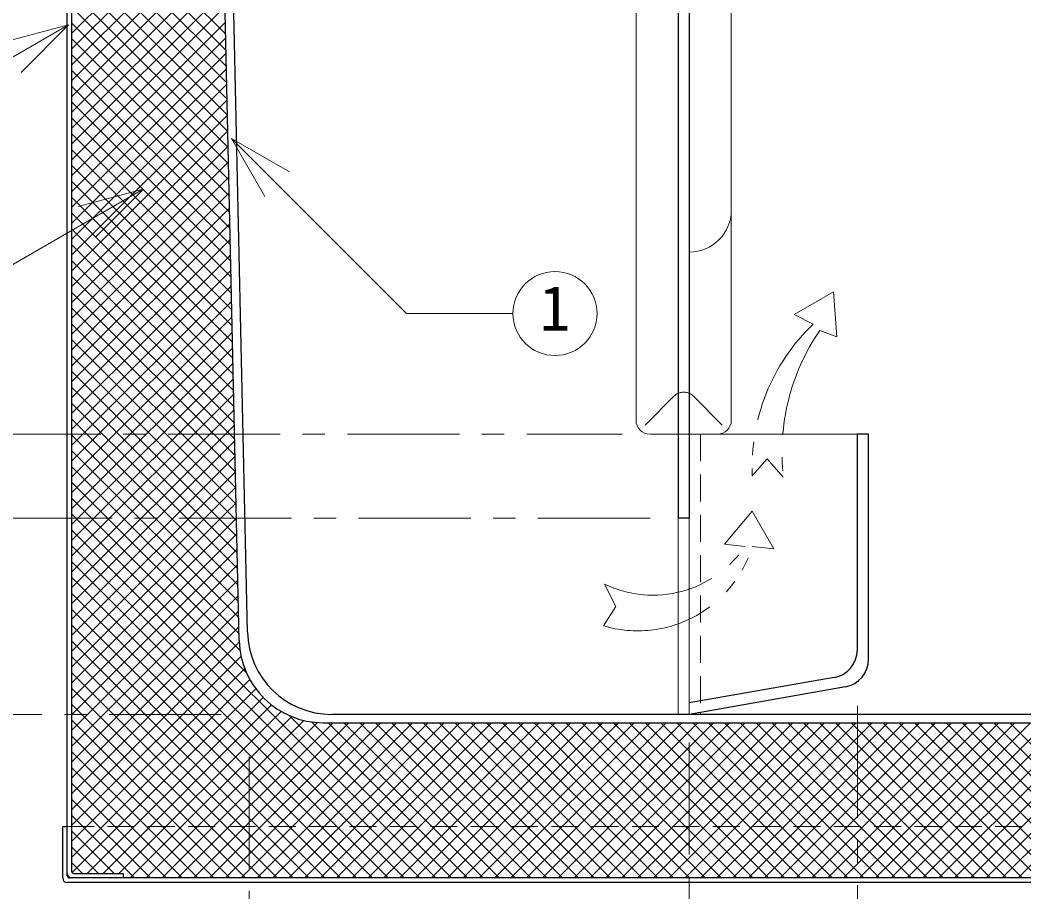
# Model space of a CAD drawing. Units: millimetres at full size, sheet at 1:8; details may follow other scales. Extents: x -1685 to 1555, y -1115 to 1133.
# Drawn here: x -1321.4 to -963.1, y -704.4 to -393.1 of the extents above; entities that cross this region are included whole.
import ezdxf
from ezdxf.enums import TextEntityAlignment as Align

# ---------------------------------------------------------------- set-up
doc = ezdxf.new("R2010")
doc.units = ezdxf.units.MM
doc.header["$LTSCALE"] = 8
for name, pattern in [('CHAIN1', [8, 5, -1, 1, -1]), ('DASHED1', [1.8, 1.2, -0.6]), ('DOUBLE_CHAIN1', [8.8, 5, -1, 0.6, -0.6, 0.6, -1])]:
    doc.linetypes.add(name, pattern=pattern)
doc.layers.add('0-0_ﾚｲﾔ1', color=4, linetype='Continuous', lineweight=9)
doc.styles.add('ＭＳ ゴシック', font='')
doc.styles.get('ＭＳ ゴシック').set_extended_font_data('MS Gothic')

msp = doc.modelspace()

# ---------------------------------------------------------------- linework, layer by layer
at = {"layer": '0-0_ﾚｲﾔ1', "color": 5, "lineweight": 25}
for p, q in [((-1086.576, -142.482), (-1086.576, -570.982)), ((-1082.576, -147.982), (-1082.576, -570.982)), ((-1240.228, -611.648), (-1249.468, -195.871)), ((-1304.576, -698.582), (-1304.576, -198.382)), ((-1302.976, -197.582), (-1302.976, -696.982)), ((-1243.162, -614.648), (-1250.355, -290.982)), ((-1022.576, -617.949), (-1022.576, -540.982)), ((-1082.576, -570.982), (-1086.576, -570.982)), ((-1030.84, -627.798), (-1082.576, -636.92)), ((-1026.84, -631.154), (-1082.576, -640.982)), ((-688.917, -640.982), (-1210.17, -640.982)), ((-1213.17, -643.982), (-685.983, -643.982)), ((-1306.176, -699.382), (-1306.176, -680.982)), ((-1306.176, -680.982), (-1304.576, -680.982)), ((-594.576, -700.982), (-1304.576, -700.982)), ((-595.376, -699.382), (-1303.776, -699.382))]:
    msp.add_line(p, q, dxfattribs=at)
at = {"layer": '0-0_ﾚｲﾔ1', "color": 7, "lineweight": 18}
for p, q in [((-1067.576, -460.982), (-1067.576, -144.982)), ((-1304.141, -394.825), (-1379.505, -438.336)), ((-1304.141, -394.825), (-1327.324, -401.037)), ((-1304.047, -394.88), (-1321.017, -411.85)), ((-1245.985, -435.364), (-1233.985, -456.148)), ((-1245.985, -435.364), (-1225.2, -447.364)), ((-1245.985, -435.364), (-1183.45, -497.898)), ((-1277.507, -453.518), (-1372.284, -508.238)), ((-1277.507, -453.518), (-1300.689, -459.73)), ((-1277.412, -453.573), (-1294.382, -470.543)), ((-1145.494, -497.898), (-1183.45, -497.898)), ((-1022.576, -540.982), (-1082.576, -540.982)), ((-1086.576, -640.982), (-1086.576, -570.982)), ((-1082.576, -570.982), (-1082.576, -640.982)), ((-1078.576, -640.277), (-1078.576, -640.982))]:
    msp.add_line(p, q, dxfattribs=at)
at = {"layer": '0-0_ﾚｲﾔ1'}
for p, q in [((-1101.576, -535.982), (-1101.576, -190.982)), ((-1302.976, -343.168), (-1247.973, -398.172)), ((-1302.976, -397.88), (-1249.175, -344.078)), ((-1302.976, -348.825), (-1247.844, -403.957)), ((-1302.976, -403.536), (-1249.052, -349.612)), ((-1302.976, -354.482), (-1247.716, -409.743)), ((-1302.976, -409.193), (-1248.929, -355.146)), ((-1302.976, -360.139), (-1247.587, -415.528)), ((-1302.976, -414.85), (-1248.806, -360.68)), ((-1302.976, -365.796), (-1247.459, -421.313)), ((-1302.976, -420.507), (-1248.683, -366.214)), ((-1302.976, -371.453), (-1247.33, -427.099)), ((-1302.976, -426.164), (-1248.56, -371.748)), ((-1302.976, -377.109), (-1247.201, -432.884)), ((-1302.976, -431.821), (-1248.437, -377.281)), ((-1302.976, -382.766), (-1247.073, -438.67)), ((-1302.976, -437.478), (-1248.314, -382.815)), ((-1302.976, -443.134), (-1248.191, -388.349)), ((-1302.976, -388.423), (-1246.944, -444.455)), ((-1302.976, -448.791), (-1248.068, -393.883)), ((-1302.976, -394.08), (-1246.816, -450.241)), ((-1302.976, -454.448), (-1247.945, -399.417)), ((-1302.976, -399.737), (-1246.687, -456.026)), ((-1302.976, -460.105), (-1247.822, -404.951)), ((-1302.976, -405.394), (-1246.559, -461.811)), ((-1302.976, -465.762), (-1247.699, -410.485)), ((-1302.976, -411.051), (-1246.43, -467.597)), ((-1302.976, -471.419), (-1247.576, -416.019)), ((-1302.976, -416.707), (-1246.301, -473.382)), ((-1302.976, -477.076), (-1247.453, -421.552)), ((-1302.976, -422.364), (-1246.173, -479.168)), ((-1302.976, -482.732), (-1247.33, -427.086)), ((-1302.976, -428.021), (-1246.044, -484.953)), ((-1302.976, -488.389), (-1247.207, -432.62)), ((-1302.976, -433.678), (-1245.916, -490.739)), ((-1302.976, -494.046), (-1247.084, -438.154)), ((-1302.976, -439.335), (-1245.787, -496.524)), ((-1302.976, -499.703), (-1246.961, -443.688)), ((-1302.976, -444.992), (-1245.659, -502.309)), ((-1302.976, -505.36), (-1246.838, -449.222)), ((-1302.976, -450.649), (-1245.53, -508.095)), ((-1302.976, -511.017), (-1246.715, -454.756)), ((-1302.976, -456.305), (-1245.401, -513.88)), ((-1302.976, -516.674), (-1246.592, -460.29)), ((-1302.976, -461.962), (-1245.273, -519.666)), ((-1067.576, -535.982), (-1067.576, -460.982)), ((-1302.976, -522.33), (-1246.469, -465.824)), ((-1302.976, -467.619), (-1245.144, -525.451)), ((-1302.976, -527.987), (-1246.346, -471.357)), ((-1302.976, -473.276), (-1245.016, -531.236)), ((-1302.976, -533.644), (-1246.223, -476.891)), ((-1302.976, -478.933), (-1244.887, -537.022)), ((-1302.976, -539.301), (-1246.1, -482.425)), ((-1302.976, -484.59), (-1244.759, -542.807)), ((-1302.976, -544.958), (-1245.978, -487.959)), ((-1302.976, -490.247), (-1244.63, -548.593)), ((-1302.976, -550.615), (-1245.855, -493.493)), ((-1302.976, -495.903), (-1244.502, -554.378)), ((-1302.976, -556.272), (-1245.732, -499.027)), ((-1302.976, -501.56), (-1244.373, -560.164)), ((-1302.976, -561.928), (-1245.609, -504.561)), ((-1302.976, -507.217), (-1244.244, -565.949)), ((-1302.976, -567.585), (-1245.486, -510.095)), ((-1302.976, -512.874), (-1244.116, -571.734)), ((-1302.976, -573.242), (-1245.363, -515.628)), ((-1302.976, -518.531), (-1243.987, -577.52)), ((-1302.976, -578.899), (-1245.24, -521.162)), ((-1302.976, -524.188), (-1243.859, -583.305)), ((-1302.976, -584.556), (-1245.117, -526.696)), ((-1302.976, -529.845), (-1243.73, -589.091)), ((-1098.369, -537.79), (-1088.086, -527.421)), ((-1070.783, -537.79), (-1081.066, -527.421)), ((-1302.976, -590.213), (-1244.994, -532.23)), ((-1302.976, -535.501), (-1243.602, -594.876)), ((-1302.976, -595.869), (-1244.871, -537.764)), ((-1302.976, -541.158), (-1243.473, -600.661)), ((-1302.976, -601.526), (-1244.748, -543.298)), ((-1096.576, -540.982), (-1086.576, -540.982)), ((-1302.976, -546.815), (-1243.344, -606.447)), ((-1302.976, -607.183), (-1244.625, -548.832)), ((-1302.976, -552.472), (-1243.216, -612.232)), ((-1302.976, -612.84), (-1244.502, -554.366)), ((-1302.976, -558.129), (-1242.866, -618.239)), ((-1302.976, -618.497), (-1244.379, -559.899)), ((-1302.976, -563.786), (-1240.574, -626.188)), ((-1302.976, -624.154), (-1244.256, -565.433)), ((-1302.976, -569.442), (-1173.037, -699.382)), ((-1302.976, -629.811), (-1244.133, -570.967)), ((-1302.976, -575.099), (-1178.694, -699.382)), ((-1302.976, -635.467), (-1244.01, -576.501)), ((-1302.976, -580.756), (-1184.351, -699.382)), ((-1302.976, -641.124), (-1243.887, -582.035)), ((-1302.976, -586.413), (-1190.008, -699.382)), ((-1302.976, -646.781), (-1243.764, -587.569)), ((-1302.976, -592.07), (-1195.664, -699.382)), ((-1302.976, -652.438), (-1243.641, -593.103)), ((-1302.976, -597.727), (-1201.321, -699.382)), ((-1302.976, -658.095), (-1243.518, -598.637)), ((-1302.976, -603.384), (-1206.978, -699.382)), ((-1302.976, -663.752), (-1243.395, -604.171)), ((-1302.976, -609.04), (-1212.635, -699.382)), ((-1302.976, -669.409), (-1243.272, -609.704)), ((-1302.976, -614.697), (-1218.292, -699.382)), ((-1302.976, -675.065), (-1243.144, -615.233)), ((-1302.976, -680.722), (-1242.507, -620.253)), ((-1302.976, -620.354), (-1223.949, -699.382)), ((-1302.976, -686.379), (-1241.219, -624.622)), ((-1302.976, -626.011), (-1229.605, -699.382)), ((-1302.976, -692.036), (-1239.429, -628.489)), ((-1302.976, -631.668), (-1235.262, -699.382)), ((-1302.785, -697.501), (-1237.211, -631.927)), ((-1302.976, -637.325), (-1240.919, -699.382)), ((-1297.408, -697.782), (-1234.601, -634.974)), ((-1291.752, -697.782), (-1231.613, -637.643)), ((-1286.095, -697.782), (-1228.237, -639.924)), ((-1302.976, -642.982), (-1246.576, -699.382)), ((-1282.038, -699.382), (-1224.44, -641.784)), ((-1276.381, -699.382), (-1220.156, -643.157)), ((-1270.724, -699.382), (-1215.252, -643.909)), ((-1265.067, -699.382), (-1209.667, -643.982)), ((-1259.41, -699.382), (-1204.01, -643.982)), ((-1253.754, -699.382), (-1198.354, -643.982)), ((-1248.097, -699.382), (-1192.697, -643.982)), ((-1242.44, -699.382), (-1187.04, -643.982)), ((-1236.783, -699.382), (-1181.383, -643.982)), ((-1231.126, -699.382), (-1175.726, -643.982)), ((-1225.469, -699.382), (-1170.069, -643.982)), ((-1225.375, -641.387), (-1167.38, -699.382)), ((-1219.812, -699.382), (-1164.412, -643.982)), ((-1217.427, -643.678), (-1161.723, -699.382)), ((-1214.156, -699.382), (-1158.756, -643.982)), ((-1211.466, -643.982), (-1156.066, -699.382)), ((-1208.499, -699.382), (-1153.099, -643.982)), ((-1205.81, -643.982), (-1150.41, -699.382)), ((-1202.842, -699.382), (-1147.442, -643.982)), ((-1200.153, -643.982), (-1144.753, -699.382)), ((-1197.185, -699.382), (-1141.785, -643.982)), ((-1194.496, -643.982), (-1139.096, -699.382)), ((-1191.528, -699.382), (-1136.128, -643.982)), ((-1188.839, -643.982), (-1133.439, -699.382)), ((-1185.871, -699.382), (-1130.471, -643.982)), ((-1183.182, -643.982), (-1127.782, -699.382)), ((-1180.214, -699.382), (-1124.814, -643.982)), ((-1177.525, -643.982), (-1122.125, -699.382)), ((-1174.558, -699.382), (-1119.158, -643.982)), ((-1171.868, -643.982), (-1116.468, -699.382)), ((-1168.901, -699.382), (-1113.501, -643.982)), ((-1166.212, -643.982), (-1110.812, -699.382)), ((-1163.244, -699.382), (-1107.844, -643.982)), ((-1160.555, -643.982), (-1105.155, -699.382)), ((-1157.587, -699.382), (-1102.187, -643.982)), ((-1154.898, -643.982), (-1099.498, -699.382)), ((-1151.93, -699.382), (-1096.53, -643.982)), ((-1149.241, -643.982), (-1093.841, -699.382)), ((-1146.273, -699.382), (-1090.873, -643.982)), ((-1143.584, -643.982), (-1088.184, -699.382)), ((-1140.616, -699.382), (-1085.216, -643.982)), ((-1137.927, -643.982), (-1082.527, -699.382)), ((-1134.96, -699.382), (-1079.56, -643.982)), ((-1132.27, -643.982), (-1076.87, -699.382)), ((-1129.303, -699.382), (-1073.903, -643.982)), ((-1126.614, -643.982), (-1071.214, -699.382)), ((-1123.646, -699.382), (-1068.246, -643.982)), ((-1120.957, -643.982), (-1065.557, -699.382)), ((-1117.989, -699.382), (-1062.589, -643.982)), ((-1115.3, -643.982), (-1059.9, -699.382)), ((-1112.332, -699.382), (-1056.932, -643.982)), ((-1109.643, -643.982), (-1054.243, -699.382)), ((-1106.675, -699.382), (-1051.275, -643.982)), ((-1103.986, -643.982), (-1048.586, -699.382)), ((-1101.018, -699.382), (-1045.618, -643.982)), ((-1098.329, -643.982), (-1042.929, -699.382)), ((-1095.362, -699.382), (-1039.962, -643.982)), ((-1092.672, -643.982), (-1037.272, -699.382)), ((-1089.705, -699.382), (-1034.305, -643.982)), ((-1087.016, -643.982), (-1031.616, -699.382)), ((-1084.048, -699.382), (-1028.648, -643.982)), ((-1081.359, -643.982), (-1025.959, -699.382)), ((-1078.391, -699.382), (-1022.991, -643.982)), ((-1075.702, -643.982), (-1020.302, -699.382)), ((-1072.734, -699.382), (-1017.334, -643.982)), ((-1070.045, -643.982), (-1014.645, -699.382)), ((-1067.077, -699.382), (-1011.677, -643.982)), ((-1064.388, -643.982), (-1008.988, -699.382)), ((-1061.42, -699.382), (-1006.02, -643.982)), ((-1058.731, -643.982), (-1003.331, -699.382)), ((-1055.764, -699.382), (-1000.364, -643.982)), ((-1053.074, -643.982), (-997.674, -699.382)), ((-1050.107, -699.382), (-994.707, -643.982)), ((-1047.418, -643.982), (-992.018, -699.382)), ((-1044.45, -699.382), (-989.05, -643.982)), ((-1041.761, -643.982), (-986.361, -699.382)), ((-1038.793, -699.382), (-983.393, -643.982)), ((-1036.104, -643.982), (-980.704, -699.382)), ((-1033.136, -699.382), (-977.736, -643.982)), ((-1030.447, -643.982), (-975.047, -699.382)), ((-1027.479, -699.382), (-972.079, -643.982)), ((-1024.79, -643.982), (-969.39, -699.382)), ((-1021.823, -699.382), (-966.423, -643.982)), ((-1019.133, -643.982), (-963.733, -699.382)), ((-1016.166, -699.382), (-960.766, -643.982)), ((-1013.476, -643.982), (-958.076, -699.382)), ((-1010.509, -699.382), (-955.109, -643.982)), ((-1007.82, -643.982), (-952.42, -699.382)), ((-1004.852, -699.382), (-949.452, -643.982)), ((-1002.163, -643.982), (-946.763, -699.382)), ((-999.195, -699.382), (-943.795, -643.982)), ((-996.506, -643.982), (-941.106, -699.382)), ((-993.538, -699.382), (-938.138, -643.982)), ((-990.849, -643.982), (-935.449, -699.382)), ((-987.881, -699.382), (-932.481, -643.982)), ((-985.192, -643.982), (-929.792, -699.382)), ((-982.225, -699.382), (-926.825, -643.982)), ((-979.535, -643.982), (-924.135, -699.382)), ((-976.568, -699.382), (-921.168, -643.982)), ((-973.879, -643.982), (-918.479, -699.382)), ((-970.911, -699.382), (-915.511, -643.982)), ((-968.222, -643.982), (-912.822, -699.382)), ((-965.254, -699.382), (-909.854, -643.982)), ((-1302.976, -648.638), (-1252.233, -699.382)), ((-1302.976, -654.295), (-1257.89, -699.382)), ((-1302.976, -659.952), (-1263.547, -699.382)), ((-1302.976, -665.609), (-1269.203, -699.382)), ((-1302.976, -671.266), (-1274.86, -699.382)), ((-1302.976, -676.923), (-1280.517, -699.382)), ((-1302.976, -682.58), (-1287.774, -697.782)), ((-1302.976, -688.236), (-1293.431, -697.782)), ((-1302.976, -693.893), (-1299.088, -697.782))]:
    msp.add_line(p, q, dxfattribs=at)
at = {"layer": '0-0_ﾚｲﾔ1', "linetype": 'DOUBLE_CHAIN1'}
for p, q in [((-1045.189, -498.21), (-1031.056, -490.188)), ((-1038.314, -501.648), (-1045.189, -498.21)), ((-1060.086, -555.888), (-1054.738, -549.776)), ((-1049.009, -556.27), (-1054.738, -549.776)), ((-1052.447, -581.862), (-1060.129, -568.411)), ((-1060.086, -581.098), (-1052.447, -581.862)), ((-1112.798, -594.467), (-1108.821, -602.457)), ((-1113.18, -609.364), (-1108.821, -602.457))]:
    msp.add_line(p, q, dxfattribs=at)
at = {"layer": '0-0_ﾚｲﾔ1', "linetype": 'CHAIN1'}
for p, q in [((-1524.576, -540.982), (-1106.576, -540.982)), ((-1096.576, -570.982), (-1479.576, -570.982)), ((-1249.576, -640.982), (-1524.576, -640.982)), ((-1022.576, -637.949), (-1022.576, -800.982)), ((-1082.576, -650.982), (-1082.576, -800.982)), ((-1239.576, -655.982), (-1239.576, -835.982))]:
    msp.add_line(p, q, dxfattribs=at)
at = {"layer": '0-0_ﾚｲﾔ1', "linetype": 'DASHED1'}
for p, q in [((-1082.576, -540.982), (-1086.576, -540.982)), ((-1078.576, -540.982), (-1078.576, -640.277)), ((-1304.576, -680.982), (-594.576, -680.982))]:
    msp.add_line(p, q, dxfattribs=at)
at = {"layer": '0-0_ﾚｲﾔ1', "linetype": 'DOUBLE_CHAIN1'}
for points in [[(-1036.022, -503.94), (-1029.91, -506.231), (-1031.056, -490.188)], [(-1062.76, -581.098), (-1070.018, -580.177), (-1060.129, -568.411)]]:
    msp.add_lwpolyline(points, dxfattribs=at)
at = {"layer": '0-0_ﾚｲﾔ1', "color": 5, "lineweight": 25}
for points in [[(-1018.576, -621.306), (-1018.576, -540.982), (-1022.576, -540.982)], [(-1302.176, -697.782), (-1284.576, -697.782), (-1284.576, -699.382)]]:
    msp.add_lwpolyline(points, dxfattribs=at)
at = {"layer": '0-0_ﾚｲﾔ1', "color": 7, "lineweight": 18}
msp.add_circle((-1130.494, -497.898), 15, dxfattribs=at)
msp.add_arc((-1082.576, -460.982), 15, 270, 0, dxfattribs=at)
at = {"layer": '0-0_ﾚｲﾔ1', "linetype": 'DOUBLE_CHAIN1'}
for centre, radius, start, end in [((-989.657, -552.669), 70.502, 133.641, 182.61711), ((-971.698, -547.68), 77.787, 145.78429, 186.34012), ((-1100.91, -568.414), 42.749, 253.32002, 342.73934), ((-1095.503, -558.872), 39.574, 244.0855, 325.83177)]:
    msp.add_arc(centre, radius, start, end, dxfattribs=at)
at = {"layer": '0-0_ﾚｲﾔ1'}
for centre, start, end in [((-1084.576, -530.982), 113.57818, 134.58732), ((-1084.576, -530.982), 45.41268, 66.42182), ((-1096.576, -535.982), 180, 270), ((-1072.576, -535.982), 270, 0)]:
    msp.add_arc(centre, 5, start, end, dxfattribs=at)
at = {"layer": '0-0_ﾚｲﾔ1', "linetype": 'DASHED1'}
msp.add_arc((-1084.576, -530.982), 5, 66.42182, 113.57818, dxfattribs=at)
at = {"layer": '0-0_ﾚｲﾔ1', "color": 5, "lineweight": 25}
for centre, radius, start, end in [((-1210.236, -610.982), 30, 181.27303, 270), ((-1213.17, -613.982), 30, 181.27303, 270), ((-1032.576, -617.949), 10, 280, 0), ((-1028.576, -621.306), 10, 280, 0), ((-1302.976, -697.782), 1.6, 180, 270), ((-1302.176, -696.982), 0.8, 180, 270), ((-1304.576, -699.382), 1.6, 180, 270), ((-1303.776, -698.582), 0.8, 180, 270)]:
    msp.add_arc(centre, radius, start, end, dxfattribs=at)

# ---------------------------------------------------------------- texts
at = {"layer": '0-0_ﾚｲﾔ1', "color": 7, "style": 'ＭＳ ゴシック'}
msp.add_text('1', height=16.13, dxfattribs=at).set_placement((-1135.994, -508.898), align=Align.BOTTOM_LEFT)

doc.saveas('drawing.dxf')
